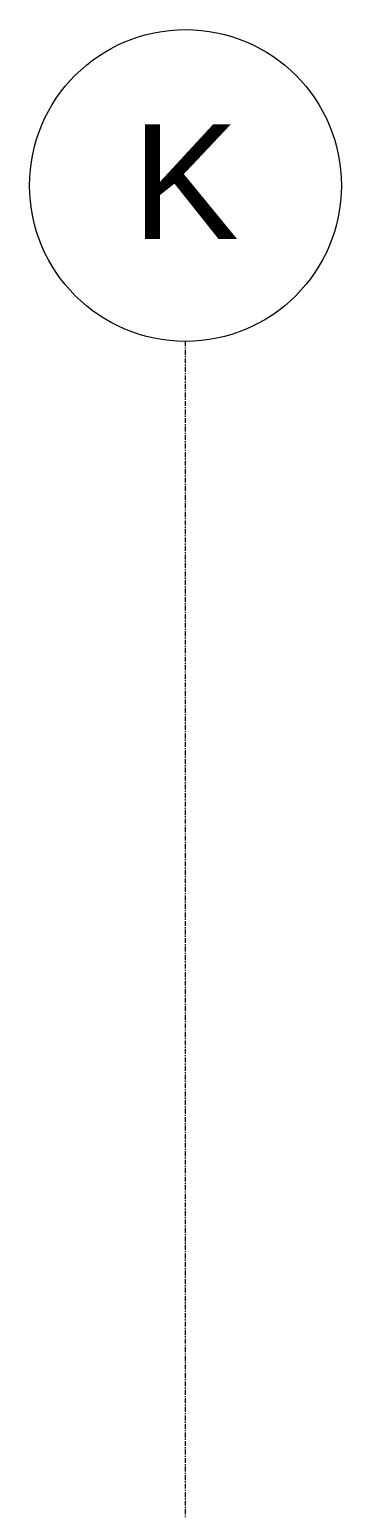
# Model space of a CAD drawing. Header units: inches. Extents: x 169 to 5088, y -73 to 356.
# Drawn here: x 3402.4 to 3434.4, y 204.2 to 356 of the extents above; entities that cross this region are included whole.
import ezdxf

# ---------------------------------------------------------------- set-up
doc = ezdxf.new("R2010")
doc.units = ezdxf.units.IN
doc.header["$MEASUREMENT"] = 0
doc.linetypes.add('Grid Line 1_2_', pattern=[0.875, 0.5, -0.125, 0.125, -0.125])
doc.layers.add('S-GRID', color=1, linetype='Continuous', lineweight=9)
doc.layers.add('S-GRID-IDEN', color=1, linetype='Continuous', lineweight=9)
doc.styles.add('Arial', font='arial.ttf', dxfattribs={"height": 11.802395})

# ---------------------------------------------------------------- blocks, each defined once
blk = doc.blocks.new('Grid - Grid Head - Circle-50561-Building Elevation - East')
at = {"layer": 'S-GRID-IDEN'}
blk.add_circle((696.46, 340), 16, dxfattribs=at)

msp = doc.modelspace()

# ---------------------------------------------------------------- linework, layer by layer
at = {"layer": 'S-GRID', "linetype": 'Grid Line 1_2_'}
msp.add_line((3418.36, -30), (3418.36, 324), dxfattribs=at)

# ---------------------------------------------------------------- block references
at = {"layer": 'S-GRID-IDEN'}
msp.add_blockref('Grid - Grid Head - Circle-50561-Building Elevation - East', (2721.9, 0), dxfattribs=at)

# ---------------------------------------------------------------- next in the draw order: texts
at = {"layer": 'S-GRID-IDEN', "insert": (3418.35, 346.29), "char_height": 11.8, "width": 13.104, "attachment_point": 2, "line_spacing_factor": 0.938532, "style": 'Arial', "bg_fill": 3, "box_fill_scale": 1.25, "bg_fill_color": 0, "bg_fill_transparency": 0}
msp.add_mtext('K', dxfattribs=at)

doc.saveas('drawing.dxf')
